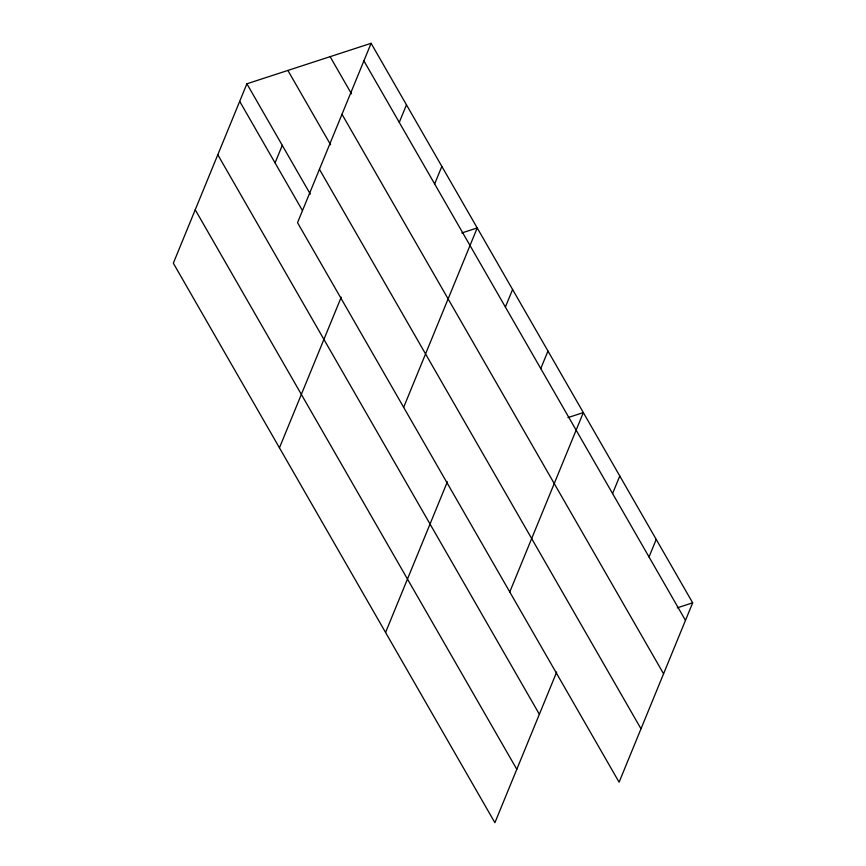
<?xml version="1.0" encoding="UTF-8"?>
<svg xmlns="http://www.w3.org/2000/svg" width="866" height="866" viewBox="0 0 866 866"><rect width="100%" height="100%" fill="white"/><g stroke="black" fill="none" stroke-linecap="round" stroke-linejoin="round"><path stroke-width="1.3" d="M371.103 43.3L297.536 222.681L619.103 782.204L692.67 602.823L371.103 43.3L246.897 83.796L173.33 263.177L494.897 822.7L556.686 672.048M275.074 162.895L282.273 145.347M399.269 122.398L406.468 104.851M279.447 447.819L341.236 297.168M434.645 183.949L441.844 166.391M403.653 407.323L477.22 227.942L461.849 232.954M505.387 307.051L512.596 289.493M385.565 632.461L447.354 481.81M540.763 368.591L547.962 351.044M509.771 591.965L583.338 412.584L567.966 417.596M612.587 493.555L619.785 475.997M649.024 556.968L656.222 539.41M677.299 607.835L692.67 602.823M363.904 60.858L685.471 620.381M330.108 56.658L351.466 93.82M341.994 114.258L663.572 673.78M287.88 70.427L330.595 144.752M319.435 169.281L641.002 728.804M246.897 83.796L310.299 194.114M239.698 101.354L302.429 210.514M217.799 154.754L539.366 714.277M195.229 209.767L516.807 769.3"/></g></svg>
